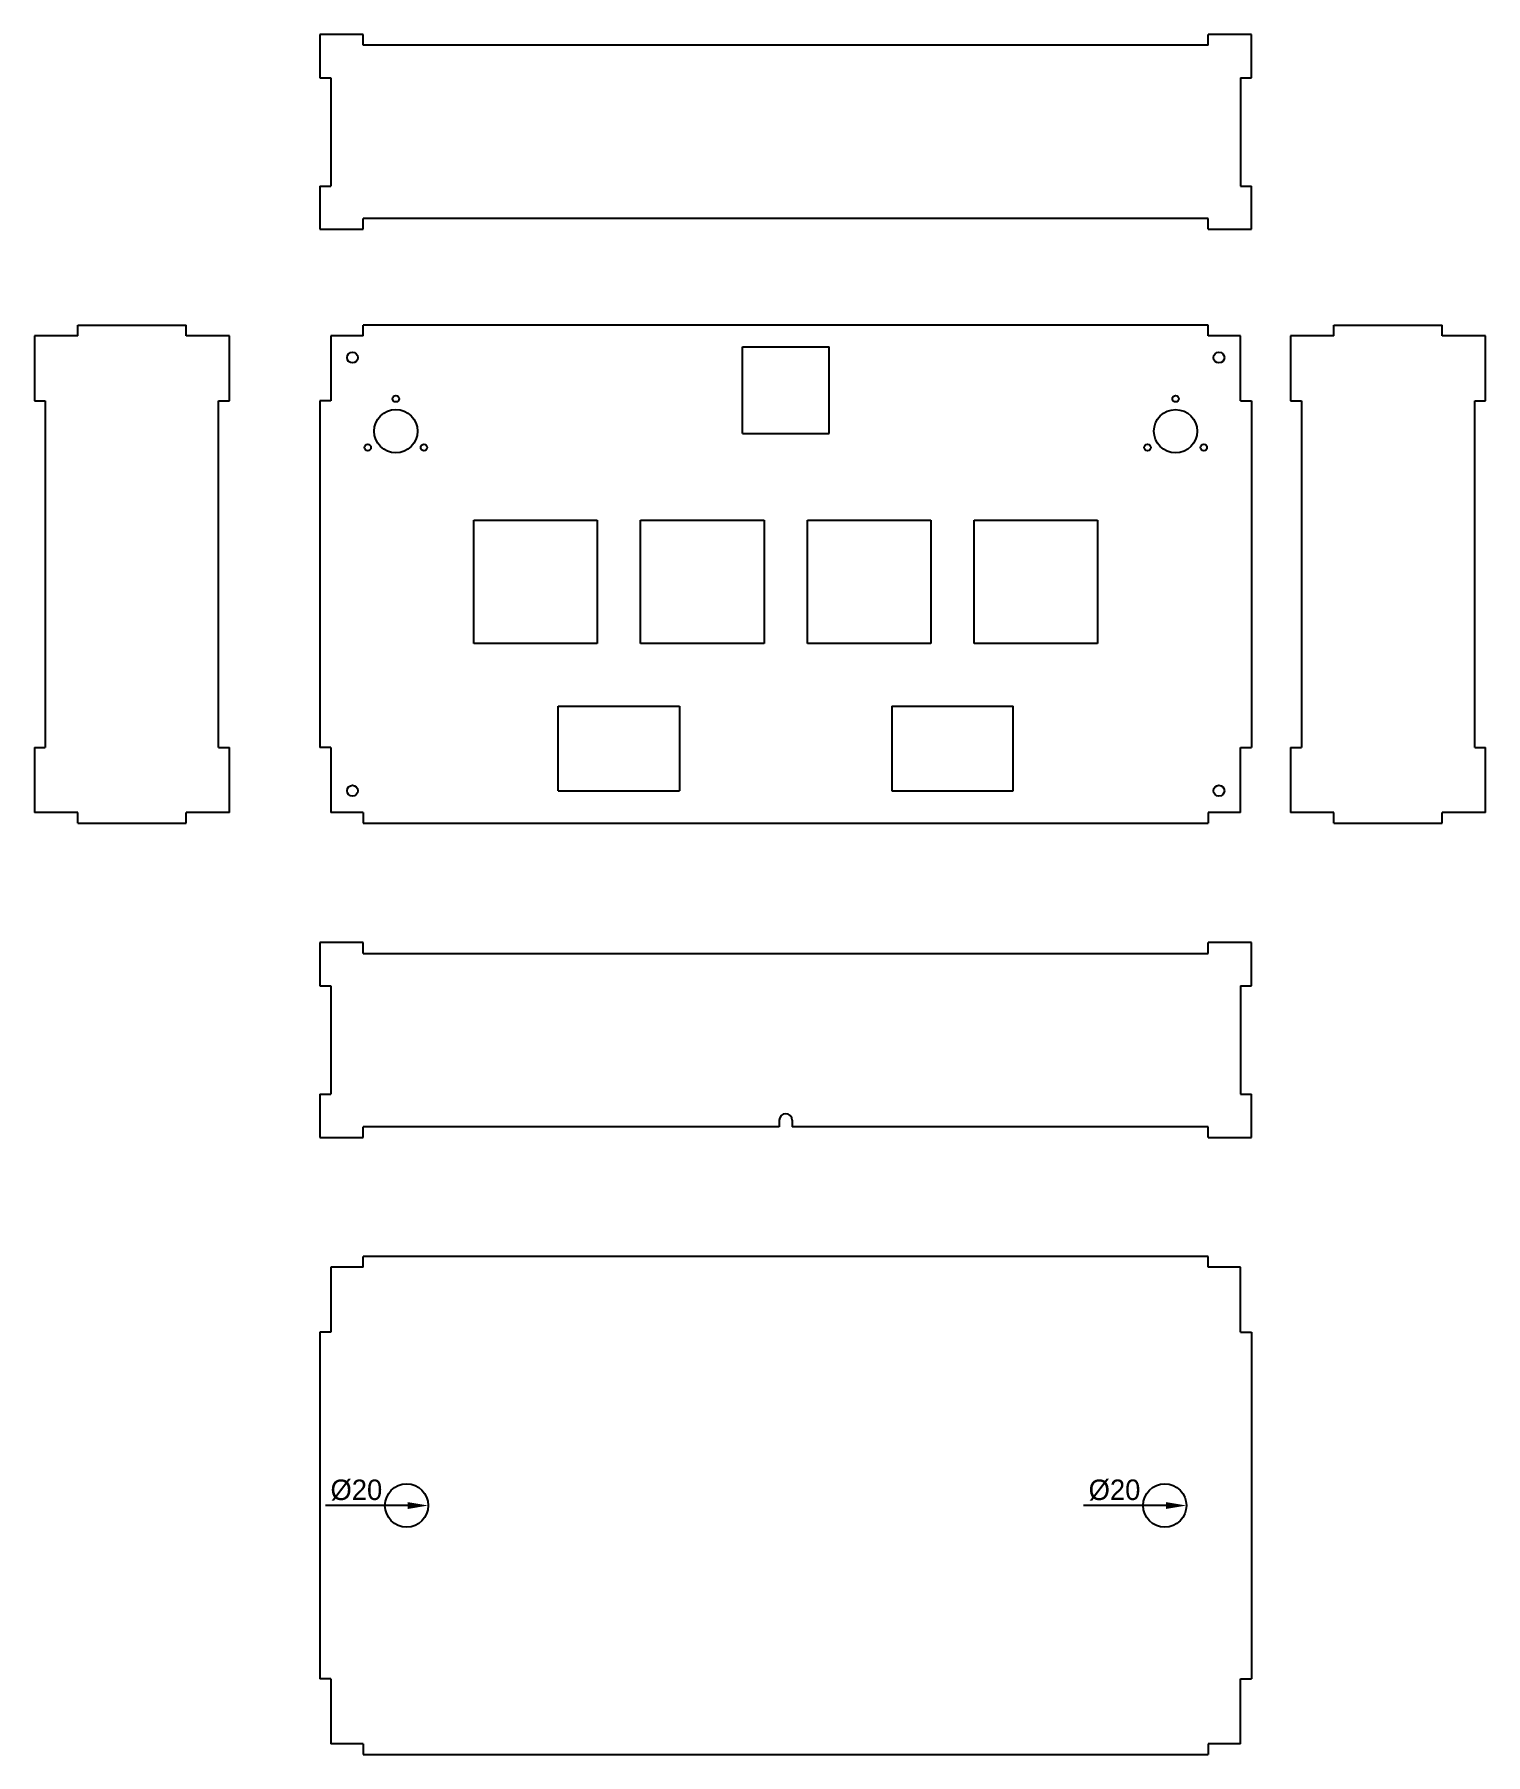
# Model space of a CAD drawing. Header units: millimetres. Extents: x 136 to 806, y -1335 to -540.
import ezdxf

# ---------------------------------------------------------------- set-up
doc = ezdxf.new("R2010")
doc.units = ezdxf.units.MM
doc.layers.add('Corte B (5mm Acr. Transp.) Todo Junto', color=7, linetype='Continuous')
doc.layers.add('Dimensions', color=7, linetype='Continuous')
doc.dimstyles.new('ISO-25', dxfattribs={"dimtxt": 2.5, "dimasz": 2.5, "dimexe": 1.25, "dimexo": 0.625, "dimtad": 1, "dimtxsty": 'Standard', "dimcen": 2.5, "dimadec": 0, "dimazin": 0, "dimtfac": 1, "dimtmove": 0, "dimatfit": 3, "dimfxl": 1, "dimarcsym": 0})

# ---------------------------------------------------------------- blocks, each defined once
blk = doc.blocks.new('*D1')
at = {"layer": 'Defpoints', "color": 0}
for p in [(298.03, -1219.55), (318.03, -1219.55)]:
    blk.add_point(p, dxfattribs=at)
at = {"layer": 'Dimensions', "color": 140, "lineweight": -2}
blk.add_line((308.57, -1219.55), (270.53, -1219.55), dxfattribs=at)
at = {"layer": 'Dimensions', "color": 140}
blk.add_solid([(308.57, -1221.13), (308.57, -1217.98), (318.03, -1219.55)], dxfattribs=at)
at = {"layer": 'Dimensions', "color": 140, "insert": (284.82, -1212.46), "char_height": 9.456, "attachment_point": 5}
blk.add_mtext('%%c20', dxfattribs=at)
blk = doc.blocks.new('*D2')
at = {"layer": 'Defpoints', "color": 0}
for p in [(648.03, -1219.55), (668.03, -1219.55)]:
    blk.add_point(p, dxfattribs=at)
at = {"layer": 'Dimensions', "color": 140, "lineweight": -2}
blk.add_line((658.57, -1219.55), (620.53, -1219.55), dxfattribs=at)
at = {"layer": 'Dimensions', "color": 140}
blk.add_solid([(658.57, -1221.13), (658.57, -1217.98), (668.03, -1219.55)], dxfattribs=at)
at = {"layer": 'Dimensions', "color": 140, "insert": (634.82, -1212.46), "char_height": 9.456, "attachment_point": 5}
blk.add_mtext('%%c20', dxfattribs=at)

msp = doc.modelspace()

# ---------------------------------------------------------------- linework, layer by layer
at = {"layer": 'Corte B (5mm Acr. Transp.) Todo Junto'}
for p, q in [((288.0307, -540.2675), (268.0307, -540.2675)), ((268.0307, -540.2675), (268.0307, -560.2675)), ((288.0307, -545.2675), (288.0307, -540.2675)), ((678.0307, -545.2675), (288.0307, -545.2675)), ((678.0307, -545.2675), (678.0307, -540.2675)), ((698.0307, -540.2675), (678.0307, -540.2675)), ((698.0307, -560.2675), (698.0307, -540.2675)), ((268.0307, -560.2675), (273.0307, -560.2675)), ((273.0307, -560.2675), (273.0307, -610.2675)), ((693.0307, -560.2675), (698.0307, -560.2675)), ((693.0307, -560.2675), (693.0307, -610.2675)), ((268.0307, -610.2675), (268.0307, -630.2675)), ((268.0307, -610.2675), (273.0307, -610.2675)), ((693.0307, -610.2675), (698.0307, -610.2675)), ((698.0307, -630.2675), (698.0307, -610.2675)), ((288.0307, -630.2675), (288.0307, -625.2675)), ((678.0307, -625.2675), (288.0307, -625.2675)), ((678.0307, -630.2675), (678.0307, -625.2675)), ((268.0307, -630.2675), (288.0307, -630.2675)), ((678.0307, -630.2675), (698.0307, -630.2675)), ((156.1849, -679.4945), (156.1849, -674.4945)), ((156.1849, -674.4945), (206.1849, -674.4945)), ((206.1849, -679.4945), (206.1849, -674.4945)), ((678.0307, -674.4945), (288.0307, -674.4945)), ((288.0307, -679.4945), (288.0307, -674.4945)), ((678.0307, -679.4945), (678.0307, -674.4945)), ((736.1385, -679.4945), (736.1385, -674.4945)), ((736.1385, -674.4945), (786.1385, -674.4945)), ((786.1385, -679.4945), (786.1385, -674.4945)), ((156.1849, -679.4945), (136.1849, -679.4945)), ((136.1849, -679.4945), (136.1849, -709.4945)), ((226.1849, -679.4945), (206.1849, -679.4945)), ((226.1849, -709.4945), (226.1849, -679.4945)), ((288.0307, -679.4945), (273.0307, -679.4945)), ((273.0307, -679.4945), (273.0307, -709.4945)), ((693.0307, -679.4945), (678.0307, -679.4945)), ((693.0307, -709.4945), (693.0307, -679.4945)), ((716.1385, -679.4945), (716.1385, -709.4945)), ((736.1385, -679.4945), (716.1385, -679.4945)), ((806.1385, -679.4945), (786.1385, -679.4945)), ((806.1385, -709.4945), (806.1385, -679.4945)), ((463.0307, -684.4945), (503.0307, -684.4945)), ((463.0307, -724.4945), (463.0307, -684.4945)), ((503.0307, -724.4945), (503.0307, -684.4945)), ((136.1849, -709.4945), (141.1849, -709.4945)), ((141.1849, -709.4945), (141.1849, -869.4945)), ((221.1849, -709.4945), (226.1849, -709.4945)), ((221.1849, -869.4945), (221.1849, -709.4945)), ((268.0307, -709.4945), (268.0307, -869.4945)), ((273.0307, -709.4945), (268.0307, -709.4945)), ((693.0307, -709.4945), (698.0307, -709.4945)), ((698.0307, -709.4945), (698.0307, -869.4945)), ((716.1385, -709.4945), (721.1385, -709.4945)), ((721.1385, -709.4945), (721.1385, -869.4945)), ((801.1385, -869.4945), (801.1385, -709.4945)), ((801.1385, -709.4945), (806.1385, -709.4945)), ((463.0307, -724.4945), (503.0307, -724.4945)), ((339.0293, -764.4921), (396.0293, -764.4921)), ((339.0293, -821.4921), (339.0293, -764.4921)), ((396.0293, -764.4921), (396.0293, -821.4921)), ((416.0293, -764.4921), (473.0293, -764.4921)), ((416.0293, -821.4921), (416.0293, -764.4921)), ((473.0293, -764.4921), (473.0293, -821.4921)), ((493.0293, -764.4921), (550.0293, -764.4921)), ((493.0293, -821.4921), (493.0293, -764.4921)), ((550.0293, -764.4921), (550.0293, -821.4921)), ((570.0293, -764.4921), (627.0293, -764.4921)), ((570.0293, -821.4921), (570.0293, -764.4921)), ((627.0293, -764.4921), (627.0293, -821.4921)), ((396.0293, -821.4921), (339.0293, -821.4921)), ((473.0293, -821.4921), (416.0293, -821.4921)), ((550.0293, -821.4921), (493.0293, -821.4921)), ((627.0293, -821.4921), (570.0293, -821.4921)), ((378.034, -850.4936), (434.034, -850.4936)), ((378.034, -889.4936), (378.034, -850.4936)), ((434.034, -850.4936), (434.034, -889.4936)), ((532.034, -850.4936), (532.034, -889.4936)), ((532.034, -850.4936), (588.034, -850.4936)), ((588.034, -889.4936), (588.034, -850.4936)), ((136.1849, -869.4945), (141.1849, -869.4945)), ((136.1849, -869.4945), (136.1849, -899.4945)), ((221.1849, -869.4945), (226.1849, -869.4945)), ((226.1849, -899.4945), (226.1849, -869.4945)), ((273.0307, -869.4945), (268.0307, -869.4945)), ((273.0307, -869.4945), (273.0307, -899.4945)), ((693.0307, -899.4945), (693.0307, -869.4945)), ((693.0307, -869.4945), (698.0307, -869.4945)), ((716.1385, -869.4945), (716.1385, -899.4945)), ((716.1385, -869.4945), (721.1385, -869.4945)), ((801.1385, -869.4945), (806.1385, -869.4945)), ((806.1385, -899.4945), (806.1385, -869.4945)), ((378.034, -889.4936), (434.034, -889.4936)), ((532.034, -889.4936), (588.034, -889.4936)), ((156.1849, -899.4945), (136.1849, -899.4945)), ((156.1849, -904.4945), (156.1849, -899.4945)), ((156.1849, -904.4945), (206.1849, -904.4945)), ((226.1849, -899.4945), (206.1849, -899.4945)), ((206.1849, -904.4945), (206.1849, -899.4945)), ((288.0307, -899.4945), (273.0307, -899.4945)), ((288.0307, -899.4945), (288.0307, -904.4945)), ((288.0307, -904.4945), (678.0307, -904.4945)), ((678.0307, -899.4945), (678.0307, -904.4945)), ((693.0307, -899.4945), (678.0307, -899.4945)), ((736.1385, -899.4945), (716.1385, -899.4945)), ((736.1385, -904.4945), (736.1385, -899.4945)), ((736.1385, -904.4945), (786.1385, -904.4945)), ((806.1385, -899.4945), (786.1385, -899.4945)), ((786.1385, -904.4945), (786.1385, -899.4945)), ((288.0307, -959.6346), (268.0307, -959.6346)), ((268.0307, -959.6346), (268.0307, -979.6346)), ((288.0307, -964.6346), (288.0307, -959.6346)), ((678.0307, -964.6346), (678.0307, -959.6346)), ((698.0307, -959.6346), (678.0307, -959.6346)), ((698.0307, -979.6346), (698.0307, -959.6346)), ((288.0307, -964.6346), (678.0307, -964.6346)), ((268.0307, -979.6346), (273.0307, -979.6346)), ((273.0307, -979.6346), (273.0307, -1029.6346)), ((693.0307, -979.6346), (698.0307, -979.6346)), ((693.0307, -979.6346), (693.0307, -1029.6346)), ((268.0307, -1029.6346), (268.0307, -1049.6346)), ((268.0307, -1029.6346), (273.0307, -1029.6346)), ((693.0307, -1029.6346), (698.0307, -1029.6346)), ((698.0307, -1049.6346), (698.0307, -1029.6346)), ((288.0307, -1049.6346), (288.0307, -1044.6346)), ((480.0228, -1044.6346), (288.0307, -1044.6346)), ((480.0228, -1041.6347), (480.0228, -1044.6346)), ((486.0228, -1041.6347), (486.0228, -1044.6346)), ((678.0307, -1044.6346), (486.0228, -1044.6346)), ((678.0307, -1049.6346), (678.0307, -1044.6346)), ((268.0307, -1049.6346), (288.0307, -1049.6346)), ((678.0307, -1049.6346), (698.0307, -1049.6346)), ((288.0307, -1109.5548), (273.0307, -1109.5548)), ((273.0307, -1109.5548), (273.0307, -1139.5548)), ((678.0307, -1104.5548), (288.0307, -1104.5548)), ((288.0307, -1109.5548), (288.0307, -1104.5548)), ((678.0307, -1109.5548), (678.0307, -1104.5548)), ((693.0307, -1109.5548), (678.0307, -1109.5548)), ((693.0307, -1139.5548), (693.0307, -1109.5548)), ((268.0307, -1139.5548), (268.0307, -1299.5548)), ((273.0307, -1139.5548), (268.0307, -1139.5548)), ((693.0307, -1139.5548), (698.0307, -1139.5548)), ((698.0307, -1139.5548), (698.0307, -1299.5548)), ((273.0307, -1299.5548), (268.0307, -1299.5548)), ((273.0307, -1299.5548), (273.0307, -1329.5548)), ((693.0307, -1329.5548), (693.0307, -1299.5548)), ((693.0307, -1299.5548), (698.0307, -1299.5548)), ((288.0307, -1329.5548), (273.0307, -1329.5548)), ((288.0307, -1329.5548), (288.0307, -1334.5548)), ((693.0307, -1329.5548), (678.0307, -1329.5548)), ((678.0307, -1329.5548), (678.0307, -1334.5548)), ((288.0307, -1334.5548), (678.0307, -1334.5548))]:
    msp.add_line(p, q, dxfattribs=at)
for centre, radius in [((283.0307, -689.4945), 2.5), ((683.0307, -689.4945), 2.5), ((303.0346, -723.4908), 10), ((303.0346, -708.4908), 1.5), ((663.0324, -723.4954), 10), ((663.0324, -708.4954), 1.5), ((290.0442, -730.9908), 1.5), ((316.025, -730.9908), 1.5), ((650.042, -730.9954), 1.5), ((676.0228, -730.9954), 1.5), ((283.0307, -889.4945), 2.5), ((683.0307, -889.4945), 2.5), ((308.0307, -1219.5548), 10), ((658.0307, -1219.5548), 10)]:
    msp.add_circle(centre, radius, dxfattribs=at)
msp.add_arc((483.0228, -1041.6347), 3, 0, 180, dxfattribs=at)

# ---------------------------------------------------------------- dimensions: what is measured, and where the dimension line sits
at = {"layer": 'Dimensions'}
for p1, p2, picture, middle in [((298.0307, -1219.5548), (318.0307, -1219.5548), '*D1', (284.8228, -1219.5548)), ((648.0307, -1219.5548), (668.0307, -1219.5548), '*D2', (634.8228, -1219.5548))]:
    dim = msp.add_diameter_dim_2p(p1=p1, p2=p2, dimstyle='ISO-25', override={"dimscale": 3.78232, "dimdec": 3, "dimzin": 8, "dimlunit": 2, "dimclrd": 140, "dimclre": 140, "dimclrt": 140}, dxfattribs=at)
    dim.commit()
    dim.dimension.update_dxf_attribs({"geometry": picture, "text_midpoint": middle, "dimtype": 163})

doc.saveas('drawing.dxf')
